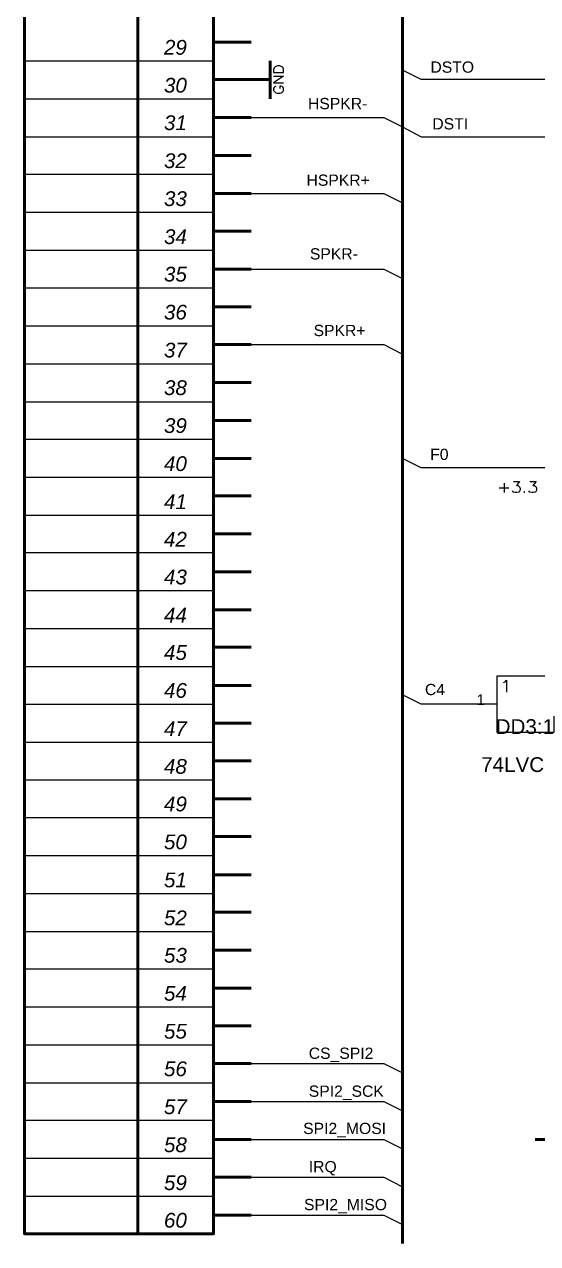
# Model space of a CAD drawing. Header units: millimetres. Extents: x -2024 to 917, y -725 to 13.
# Drawn here: x -1609 to -1563.3, y -223.8 to -115.4 of the extents above; entities that cross this region are included whole.
import ezdxf

# ---------------------------------------------------------------- set-up
doc = ezdxf.new("R2010")
doc.units = ezdxf.units.MM
doc.styles.add('PDF Arial', font='arial.ttf')
doc.styles.add('PDF Arial Italic', font='ariali.ttf')
doc.styles.get("Standard").update_dxf_attribs({"font": 'arial.ttf'})

msp = doc.modelspace()

# ---------------------------------------------------------------- linework, layer by layer
at = {"color": 7, "lineweight": 50}
msp.add_lwpolyline([(-1608.98, -17.77), (-1592.15, -17.77), (-1592.15, -222.94), (-1608.98, -222.94)], close=True, dxfattribs=at)
for points in [[(-1598.9, -222.94), (-1598.9, -17.77)], [(-1575.36, -110.27), (-1575.36, -120.35), (-1575.36, -123.73), (-1575.36, -125.44), (-1575.36, -130.48), (-1575.36, -137.19), (-1575.36, -143.89), (-1575.36, -154.85), (-1575.36, -175.85), (-1575.36, -207.81), (-1575.36, -211.19), (-1575.36, -214.56), (-1575.36, -217.89), (-1575.36, -221.27), (-1575.36, -223.81)], [(-1592.15, -117.02), (-1588.82, -117.02)], [(-1587.11, -118.69), (-1587.11, -122.06)], [(-1587.11, -120.35), (-1588.82, -120.35), (-1592.15, -120.35)], [(-1592.15, -123.73), (-1588.82, -123.73)], [(-1592.15, -127.1), (-1588.82, -127.1)], [(-1592.15, -130.48), (-1588.82, -130.48)], [(-1592.15, -133.81), (-1588.82, -133.81)], [(-1592.15, -137.19), (-1588.82, -137.19)], [(-1592.15, -140.56), (-1588.82, -140.56)], [(-1592.15, -143.89), (-1588.82, -143.89)], [(-1592.15, -147.27), (-1588.82, -147.27)], [(-1592.15, -150.64), (-1588.82, -150.64)], [(-1592.15, -154.02), (-1588.82, -154.02)], [(-1592.15, -157.35), (-1588.82, -157.35)], [(-1592.15, -160.73), (-1588.82, -160.73)], [(-1592.15, -164.1), (-1588.82, -164.1)], [(-1592.15, -167.48), (-1588.82, -167.48)], [(-1592.15, -170.81), (-1588.82, -170.81)], [(-1592.15, -174.19), (-1588.82, -174.19)], [(-1592.15, -177.56), (-1588.82, -177.56)], [(-1592.15, -180.89), (-1588.82, -180.89)], [(-1592.15, -184.27), (-1588.82, -184.27)], [(-1592.15, -187.64), (-1588.82, -187.64)], [(-1592.15, -191.02), (-1588.82, -191.02)], [(-1592.15, -194.35), (-1588.82, -194.35)], [(-1592.15, -197.73), (-1588.82, -197.73)], [(-1592.15, -201.1), (-1588.82, -201.1)], [(-1592.15, -204.44), (-1588.82, -204.44)], [(-1592.15, -207.81), (-1588.82, -207.81)], [(-1592.15, -211.19), (-1588.82, -211.19)], [(-1592.15, -214.56), (-1588.82, -214.56)], [(-1563.57, -214.56), (-1560.23, -214.56)], [(-1592.15, -217.89), (-1588.82, -217.89)], [(-1592.15, -221.27), (-1588.82, -221.27)]]:
    msp.add_lwpolyline(points, dxfattribs=at)
at = {"color": 7, "lineweight": 5}
for points in [[(-1592.15, -117.02), (-1588.82, -117.02)], [(-1587.11, -120.35), (-1588.82, -120.35), (-1592.15, -120.35)], [(-1592.15, -123.73), (-1588.82, -123.73)], [(-1592.15, -127.1), (-1588.82, -127.1)], [(-1592.15, -130.48), (-1588.82, -130.48)], [(-1592.15, -133.81), (-1588.82, -133.81)], [(-1592.15, -137.19), (-1588.82, -137.19)], [(-1592.15, -140.56), (-1588.82, -140.56)], [(-1592.15, -143.89), (-1588.82, -143.89)], [(-1592.15, -147.27), (-1588.82, -147.27)], [(-1592.15, -150.64), (-1588.82, -150.64)], [(-1592.15, -154.02), (-1588.82, -154.02)], [(-1592.15, -157.35), (-1588.82, -157.35)], [(-1592.15, -160.73), (-1588.82, -160.73)], [(-1592.15, -164.1), (-1588.82, -164.1)], [(-1592.15, -167.48), (-1588.82, -167.48)], [(-1592.15, -170.81), (-1588.82, -170.81)], [(-1592.15, -174.19), (-1588.82, -174.19)], [(-1566.94, -175.85), (-1568.61, -175.85)], [(-1592.15, -177.56), (-1588.82, -177.56)], [(-1592.15, -180.89), (-1588.82, -180.89)], [(-1592.15, -184.27), (-1588.82, -184.27)], [(-1592.15, -187.64), (-1588.82, -187.64)], [(-1592.15, -191.02), (-1588.82, -191.02)], [(-1592.15, -194.35), (-1588.82, -194.35)], [(-1592.15, -197.73), (-1588.82, -197.73)], [(-1592.15, -201.1), (-1588.82, -201.1)], [(-1592.15, -204.44), (-1588.82, -204.44)], [(-1592.15, -207.81), (-1588.82, -207.81)], [(-1592.15, -211.19), (-1588.82, -211.19)], [(-1592.15, -214.56), (-1588.82, -214.56)], [(-1592.15, -217.89), (-1588.82, -217.89)], [(-1592.15, -221.27), (-1588.82, -221.27)]]:
    msp.add_lwpolyline(points, dxfattribs=at)
at = {"color": 7, "lineweight": 18}
for points in [[(-1608.98, -118.69), (-1592.15, -118.69)], [(-1586.82, -120.06), (-1585.94, -120.06), (-1586.82, -120.64), (-1585.94, -120.64)], [(-1586.61, -120.94), (-1586.69, -120.98), (-1586.77, -121.06), (-1586.82, -121.14), (-1586.82, -121.31), (-1586.77, -121.39), (-1586.69, -121.48), (-1586.61, -121.52), (-1586.48, -121.56), (-1586.27, -121.56), (-1586.15, -121.52), (-1586.07, -121.48), (-1585.98, -121.39), (-1585.94, -121.31), (-1585.94, -121.14), (-1585.98, -121.06), (-1586.07, -120.98), (-1586.15, -120.94), (-1586.27, -120.94), (-1586.27, -121.14)], [(-1608.98, -122.06), (-1592.15, -122.06)], [(-1608.98, -125.44), (-1592.15, -125.44)], [(-1608.98, -128.77), (-1592.15, -128.77)], [(-1608.98, -132.14), (-1592.15, -132.14)], [(-1608.98, -135.52), (-1592.15, -135.52)], [(-1608.98, -138.85), (-1592.15, -138.85)], [(-1608.98, -142.23), (-1592.15, -142.23)], [(-1608.98, -145.6), (-1592.15, -145.6)], [(-1608.98, -148.98), (-1592.15, -148.98)], [(-1608.98, -152.31), (-1592.15, -152.31)], [(-1608.98, -155.69), (-1592.15, -155.69)], [(-1566.77, -156.64), (-1565.9, -156.64)], [(-1566.32, -156.23), (-1566.32, -157.06)], [(-1565.48, -156.06), (-1564.94, -156.06), (-1565.23, -156.44), (-1565.07, -156.44), (-1564.98, -156.52), (-1564.94, -156.56), (-1564.9, -156.69), (-1564.9, -156.81), (-1564.94, -156.94), (-1565.02, -157.02), (-1565.19, -157.06), (-1565.32, -157.06), (-1565.48, -157.02), (-1565.52, -156.98), (-1565.57, -156.89)], [(-1564.02, -156.06), (-1563.48, -156.06), (-1563.77, -156.44), (-1563.61, -156.44), (-1563.52, -156.52), (-1563.48, -156.56), (-1563.44, -156.69), (-1563.44, -156.81), (-1563.48, -156.94), (-1563.57, -157.02), (-1563.73, -157.06), (-1563.86, -157.06), (-1564.02, -157.02), (-1564.07, -156.98), (-1564.11, -156.89)], [(-1608.98, -159.06), (-1592.15, -159.06)], [(-1608.98, -162.39), (-1592.15, -162.39)], [(-1608.98, -165.77), (-1592.15, -165.77)], [(-1608.98, -169.14), (-1592.15, -169.14)], [(-1608.98, -172.52), (-1592.15, -172.52)], [(-1566.36, -173.94), (-1566.23, -173.89), (-1566.11, -173.73), (-1566.11, -174.81)], [(-1608.98, -175.85), (-1592.15, -175.85)], [(-1608.98, -179.23), (-1592.15, -179.23)], [(-1608.98, -182.6), (-1592.15, -182.6)], [(-1608.98, -185.94), (-1592.15, -185.94)], [(-1608.98, -189.31), (-1592.15, -189.31)], [(-1608.98, -192.69), (-1592.15, -192.69)], [(-1608.98, -196.06), (-1592.15, -196.06)], [(-1608.98, -199.39), (-1592.15, -199.39)], [(-1608.98, -202.77), (-1592.15, -202.77)], [(-1608.98, -206.14), (-1592.15, -206.14)], [(-1608.98, -209.52), (-1592.15, -209.52)], [(-1608.98, -212.85), (-1592.15, -212.85)], [(-1608.98, -216.23), (-1592.15, -216.23)], [(-1608.98, -219.6), (-1592.15, -219.6)]]:
    msp.add_lwpolyline(points, dxfattribs=at)
for points in [[(-1586.82, -119.73), (-1585.94, -119.73), (-1585.94, -119.44), (-1585.98, -119.31), (-1586.07, -119.23), (-1586.15, -119.19), (-1586.27, -119.14), (-1586.48, -119.14), (-1586.61, -119.19), (-1586.69, -119.23), (-1586.77, -119.31), (-1586.82, -119.44)], [(-1564.52, -156.98), (-1564.57, -157.02), (-1564.52, -157.06), (-1564.48, -157.02)], [(-1561.9, -173.35), (-1561.9, -178.39), (-1566.94, -178.39), (-1566.94, -173.35)]]:
    msp.add_lwpolyline(points, close=True, dxfattribs=at)
at = {"color": 7, "lineweight": 25}
for points in [[(-1509.77, -121.23), (-1511.44, -120.35), (-1513.98, -120.35), (-1571.15, -120.35), (-1573.69, -120.35), (-1575.36, -119.52)], [(-1588.82, -123.73), (-1580.4, -123.73), (-1577.02, -123.73), (-1575.36, -124.56), (-1573.69, -125.44), (-1571.15, -125.44), (-1513.98, -125.44), (-1511.44, -125.44), (-1509.77, -126.27), (-1508.07, -127.1), (-1505.57, -127.1), (-1499.69, -127.1)], [(-1588.82, -130.48), (-1580.4, -130.48), (-1577.02, -130.48), (-1575.36, -131.31)], [(-1588.82, -137.19), (-1580.4, -137.19), (-1577.02, -137.19), (-1575.36, -138.02)], [(-1588.82, -143.89), (-1581.23, -143.89), (-1577.02, -143.89), (-1575.36, -144.77)], [(-1559.36, -154.85), (-1571.15, -154.85), (-1573.69, -154.85), (-1575.36, -154.02)], [(-1568.61, -175.85), (-1571.98, -175.85), (-1573.69, -175.85), (-1575.36, -175.02)], [(-1588.82, -207.81), (-1579.57, -207.81), (-1577.02, -207.81), (-1575.36, -208.64)], [(-1588.82, -211.19), (-1579.57, -211.19), (-1577.02, -211.19), (-1575.36, -212.02)], [(-1588.82, -214.56), (-1579.57, -214.56), (-1577.02, -214.56), (-1575.36, -215.39)], [(-1588.82, -217.89), (-1579.57, -217.89), (-1577.02, -217.89), (-1575.36, -218.77)], [(-1588.82, -221.27), (-1580.4, -221.27), (-1577.02, -221.27), (-1575.36, -222.1)]]:
    msp.add_lwpolyline(points, dxfattribs=at)

# ---------------------------------------------------------------- texts
at = {"color": 7}
for s, p in [('DSTO', (-1572.87, -119.74)), ('HSPKR-', (-1583.76, -122.98)), ('DSTI', (-1572.7, -124.78)), ('HSPKR+', (-1583.89, -129.79)), ('SPKR-', (-1583.59, -136.34)), ('SPKR+', (-1583.26, -143.15)), ('F0', (-1572.89, -154.16)), ('C4', (-1573.36, -175.06)), ('CS_SPI2', (-1583.69, -207.39)), ('SPI2_SCK', (-1583.69, -210.76)), ('SPI2_MOSI', (-1584.19, -214.07)), ('IRQ', (-1583.69, -217.47)), ('SPI2_MISO', (-1584.11, -220.84))]:
    msp.add_text(s, height=1, dxfattribs=at).set_placement(p)
at = {"color": 7, "attachment_point": 7}
for s, insert, char_height, style in [('29', (-1596.57, -118.16), 1.312, 'PDF Arial Italic'), ('30', (-1596.57, -121.53), 1.312, 'PDF Arial Italic'), ('31', (-1596.57, -124.86), 1.312, 'PDF Arial Italic'), ('32', (-1596.57, -128.24), 1.312, 'PDF Arial Italic'), ('33', (-1596.57, -131.61), 1.312, 'PDF Arial Italic'), ('34', (-1596.57, -134.99), 1.312, 'PDF Arial Italic'), ('35', (-1596.57, -138.32), 1.312, 'PDF Arial Italic'), ('36', (-1596.57, -141.7), 1.312, 'PDF Arial Italic'), ('37', (-1596.57, -145.07), 1.312, 'PDF Arial Italic'), ('38', (-1596.57, -148.41), 1.312, 'PDF Arial Italic'), ('39', (-1596.57, -151.78), 1.312, 'PDF Arial Italic'), ('40', (-1596.57, -155.16), 1.312, 'PDF Arial Italic'), ('41', (-1596.57, -158.53), 1.312, 'PDF Arial Italic'), ('42', (-1596.57, -161.86), 1.312, 'PDF Arial Italic'), ('43', (-1596.57, -165.24), 1.312, 'PDF Arial Italic'), ('44', (-1596.57, -168.61), 1.312, 'PDF Arial Italic'), ('45', (-1596.57, -171.95), 1.312, 'PDF Arial Italic'), ('46', (-1596.57, -175.32), 1.312, 'PDF Arial Italic'), ('1', (-1568.77, -175.95), 0.954, 'PDF Arial'), ('47', (-1596.57, -178.7), 1.312, 'PDF Arial Italic'), ('DD3:1', (-1567.07, -178.53), 1.312, 'PDF Arial'), ('48', (-1596.57, -182.07), 1.312, 'PDF Arial Italic'), ('74LVC04', (-1568.36, -181.91), 1.312, 'PDF Arial'), ('49', (-1596.57, -185.41), 1.312, 'PDF Arial Italic'), ('50', (-1596.57, -188.78), 1.312, 'PDF Arial Italic'), ('51', (-1596.57, -192.16), 1.312, 'PDF Arial Italic'), ('52', (-1596.57, -195.53), 1.312, 'PDF Arial Italic'), ('53', (-1596.57, -198.86), 1.312, 'PDF Arial Italic'), ('54', (-1596.57, -202.24), 1.312, 'PDF Arial Italic'), ('55', (-1596.57, -205.61), 1.312, 'PDF Arial Italic'), ('56', (-1596.57, -208.95), 1.312, 'PDF Arial Italic'), ('57', (-1596.57, -212.32), 1.312, 'PDF Arial Italic'), ('58', (-1596.57, -215.7), 1.312, 'PDF Arial Italic'), ('59', (-1596.57, -219.07), 1.312, 'PDF Arial Italic'), ('60', (-1596.57, -222.41), 1.312, 'PDF Arial Italic')]:
    msp.add_mtext(s, dxfattribs=dict(at, insert=insert, char_height=char_height, style=style))

doc.saveas('drawing.dxf')
